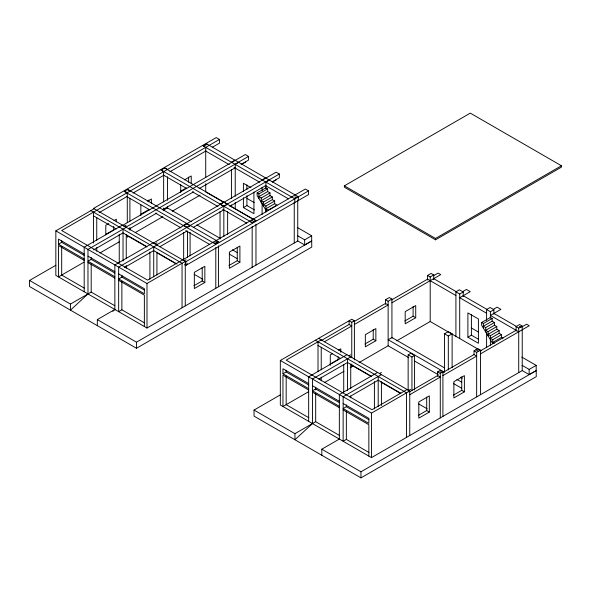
<?xml version="1.0" encoding="UTF-8"?>
<svg xmlns="http://www.w3.org/2000/svg" width="591" height="591" viewBox="0 0 591 591"><rect width="100%" height="100%" fill="white"/><g stroke="black" fill="none" stroke-linecap="round" stroke-linejoin="round"><path stroke-width="0.89" d="M112.837 311.331L114.861 309.47L114.861 264.938L153.128 242.842M55.872 265.256L29.55 280.452L29.55 286.524L136.477 348.262L311.775 247.06L311.679 240.929L304.668 244.977L297.746 240.988L146.996 328.02L55.842 275.391L55.842 230.867L94.117 208.771M203.673 146.191L207.182 144.167M212.28 147.292L219.453 143.155L219.453 139.439L61.686 230.527L147.58 280.119L305.348 189.031L308.561 190.886L308.561 194.602L185.855 265.44L184.569 264.702M99.096 212.642L127.279 196.367M133.041 193.043L163.677 175.357M169.839 171.796L205.904 150.971M84.181 253.975L58.472 239.126L58.472 244.186L61.686 242.332L84.284 255.378M108.81 223.561L105.804 225.297L105.804 234.841M114.063 220.524L116.324 219.224L116.324 221.824M147.624 201.154L151.377 198.982L151.377 203.319M184.481 179.871L191.24 175.97L191.24 183.779M105.427 234.62L113.694 229.855L113.694 226.383M140.488 214.385L148.747 209.613M180.344 191.366L186.357 187.901M122.455 225.127L84.181 247.223L84.181 291.755M231.428 162.215L234.937 160.191M124.354 226.227L126.09 225.223M248.501 156.401L125.794 227.247L122.581 225.393L245.287 154.547L248.501 156.401L248.501 160.117L241.327 164.254M126.252 227.321L87.978 249.417L87.978 293.949L70.455 310.142L70.455 304.07L29.55 280.452M238.734 162.385L235.225 164.409L235.225 196.234M128.986 229.116L156.874 213.019M162.451 209.798L193.523 191.853M199.101 188.64L235.75 167.475M93.585 249.897L123.039 232.891L146.753 246.58M241.069 164.741L245.745 162.045M163.648 210.115L167.445 207.921L191.27 221.677M83.981 262.19L58.472 276.913L58.472 245.538L84.181 260.38M99.879 253.007L119.448 241.712M135.398 232.499L162.865 216.646M172.232 211.238L200.135 195.126M114.913 273.064L91.191 259.368L87.978 261.222L114.861 276.743M262.108 179.923L265.61 177.898M153.424 243.004L276.13 172.166L279.344 174.02L279.344 177.728L272.17 181.873M155.034 243.935L156.933 242.842M156.637 244.866L279.344 174.02M156.933 245.029L118.658 267.132L118.658 311.656L121.872 309.802L144.463 322.849M223.834 206.407L227.631 204.213L223.834 202.019L220.037 204.213L223.834 206.407L223.834 236.622M269.407 180.092L265.906 182.117L265.906 188.551M159.821 246.735L186.919 231.096M193.287 227.417L223.568 209.931M229.943 206.252L265.795 185.552M124.258 267.605L153.719 250.599L177.086 264.096M272.525 182.006L276.418 179.753M266.837 211.681L257.137 195.614L257.137 192.91L265.906 187.849L267.657 188.861L267.657 191.565L258.895 196.626L261.229 197.97L269.991 192.91L269.991 195.614L261.229 200.674L263.564 202.019L272.333 196.958L272.333 199.662L263.564 204.722L265.906 206.067L274.667 201.006L274.667 203.71L265.906 208.771L268.24 210.115L277.002 205.055L274.667 203.71M257.137 192.91L258.895 193.922L267.657 188.861M70.455 304.07L91.191 292.094L114.913 305.783M144.463 290.122L121.872 277.083L118.658 278.937L144.367 293.779L144.367 288.718L118.658 273.877M243.411 197.69L243.411 207.589L246.912 205.565L254.425 209.901M184.244 260.801L186.143 259.708M55.842 230.867L146.996 283.488L185.271 261.392L185.271 305.924M294.244 198.48L297.746 196.456M219.453 139.439L216.24 137.585L93.533 208.431L185.855 261.732L308.561 190.886M185.271 265.108L187.62 263.749M97.33 325.656L97.33 319.583L114.861 309.47M344.376 185.833L470.296 113.132L561.45 165.761L561.45 167.113L435.53 239.806L344.376 187.184L344.376 185.833L435.53 238.461L561.45 165.761M193.951 285.734L202.211 280.961L204.841 282.476L204.841 266.282L194.328 272.355L194.328 288.548L204.841 282.476M229.005 265.492L237.272 260.72L239.902 262.234L239.902 246.041L229.382 252.113L229.382 268.307L239.902 262.234M297.509 235.676L304.668 239.813L311.679 235.765L311.679 240.929M97.33 319.583L136.477 342.189L311.775 240.988M321.814 455.262L321.814 449.19L360.961 471.795L536.259 370.587L529.152 374.583L522.23 370.587L371.48 457.626L280.326 404.998L280.326 360.466L351.763 319.229L354.393 320.743L354.393 359.83M385.502 304.291L385.502 299.748L389.299 297.554L391.929 299.068L391.929 338.148M427.574 280.001L427.574 275.458L431.083 273.434L433.713 274.948L433.713 279.491M321.231 339.891L286.17 360.133L372.064 409.718L407.125 389.484M349.133 324.378L349.133 320.743L351.763 322.265L354.393 320.743M385.502 299.748L388.132 301.262L391.929 299.068M427.574 275.458L430.204 276.972L433.713 274.948M320.95 340.726L349.133 324.459L351.763 325.973L324.363 341.79M354.112 321.578L385.502 303.456L388.132 304.978L354.393 324.459M391.693 299.881L427.574 279.166L455.912 295.53M433.587 275.694L438.094 273.094L440.723 274.616L391.929 302.784M308.665 383.574L282.956 368.732L282.956 373.793L286.17 371.938L308.768 384.985M332.541 353.603L330.288 354.903L330.288 365.312M338.554 350.131L340.808 348.83L340.808 352.302M329.911 364.226L338.178 359.454L338.178 356.853M364.972 343.984L373.231 339.219L375.861 340.734L375.861 328.589L365.349 334.661L365.349 346.806L375.861 340.734M404.828 320.972L413.094 316.2L415.724 317.722L415.724 305.577L405.204 311.649L405.204 323.794L415.724 317.722M346.939 354.733L308.665 376.829L308.665 421.361M455.912 336.345L455.912 291.821L459.421 289.797L463.218 291.984L463.218 296.534M521.794 357.075L536.163 365.371L536.259 376.659L360.961 477.868L254.034 416.13L254.034 410.058L280.356 394.862M348.838 355.826L350.574 354.829M462.539 291.703L466.432 289.457L470.229 291.651L459.709 297.724L486.592 313.237M350.736 356.927L312.469 379.023L312.469 423.555L294.939 439.748L294.939 433.676L254.034 410.058M455.912 291.821L459.709 294.008L463.218 291.984M318.867 379.038L347.523 362.49L371.237 376.186M308.465 391.789L282.956 406.519L282.956 375.145L308.665 389.986M324.363 382.613L343.932 371.311M350.197 367.698L353.078 366.036L371.34 376.578M359.099 362.556L388.132 345.794L408.78 357.718M396.716 340.837L430.204 321.504L481.059 350.862M377.619 372.441L339.345 394.544L339.345 439.069L321.814 449.19M408.145 391.168L408.145 354.814L410.775 353.3L414.572 355.494L414.572 390.023M444.343 367.794L391.929 337.527L388.132 339.722L444.521 372.278L444.521 333.819L448.318 331.625L452.115 333.819L452.115 367.698M486.592 320.433L486.592 309.529L490.094 307.505L493.891 309.699L493.891 314.242M379.518 373.542L381.417 372.441M493.212 309.418L497.105 307.165L500.902 309.359L490.39 315.431L518.728 331.795M381.417 374.635L343.142 396.731L343.142 441.263L346.356 439.409L368.947 452.455M408.145 354.814L411.942 357.008L414.572 355.494M444.521 333.819L448.318 336.013L452.115 333.819M486.592 309.529L490.39 311.723L493.891 309.699M349.54 396.753L378.203 380.205L400.794 393.244M492.724 339.722L492.724 343.607L481.621 325.213L481.621 322.516L490.39 317.456L492.14 318.468L492.14 321.164L483.379 326.225L485.713 327.577L494.475 322.516L494.475 325.213L485.713 330.273L488.048 331.625L496.817 326.564L496.817 329.261L488.048 334.321L490.39 335.673L499.151 330.613L499.151 333.309L490.39 338.37L492.724 339.722L501.493 334.661L501.493 337.358L492.724 342.418L494.283 343.319M481.621 322.516L483.379 323.528L492.14 318.468M294.939 433.676L315.683 421.701L339.397 435.39M368.947 419.728L346.356 406.682L343.142 408.544L368.85 423.385L368.85 418.325L343.142 403.483M467.895 337.195L478.407 343.268L478.407 318.977L467.895 312.905L467.895 337.195L471.396 335.171L478.156 339.071M437.658 376.401L437.658 371.857L440.28 370.335L442.91 371.857L442.91 416.382M474.026 354.489L474.026 350.855L477.823 348.66L480.453 350.182L480.453 394.707M516.098 331.108L516.098 326.564L519.6 324.54L522.23 326.062L522.23 370.587M408.728 390.407L410.627 389.314M280.326 360.466L371.48 413.094L409.755 390.998L409.755 435.53M437.658 371.857L440.28 373.372L442.91 371.857M474.026 350.855L476.656 352.369L480.453 350.182M516.098 326.564L518.728 328.086L522.23 326.062M409.474 391.833L437.658 375.566L440.28 377.08L409.755 394.707M442.637 372.685L474.026 354.563L476.656 356.085L442.91 375.566M480.217 350.988L516.098 330.273M521.942 326.904L526.618 324.2L529.248 325.722L480.453 353.891M418.435 415.333L426.695 410.568L429.325 412.082L429.325 395.889L418.812 401.961L418.812 418.155L429.325 412.082M453.496 395.098L461.756 390.326L464.386 391.84L464.386 375.647L453.866 381.72L453.866 397.913L464.386 391.84M521.993 365.282L529.152 369.419L536.163 365.371M294.902 196.833L296.579 197.8M519.386 326.439L521.063 327.407M433.713 278.664L456.304 291.703M463.218 295.699L486.932 309.389M493.891 313.407L516.49 326.454M205.276 150.823L229.264 164.675M234.058 167.445L259.737 182.264M265.241 185.448L288.497 198.871M267.657 191.565L269.991 192.91M492.14 321.164L494.475 322.516M269.991 195.614L272.333 196.958M494.475 325.213L496.817 326.564M272.333 199.662L274.667 201.006M496.817 329.261L499.151 330.613M250.916 187.635L243.411 183.299L243.411 191.395M499.151 333.309L501.493 334.661M501.493 337.358L503.044 338.259M247.023 198.436L254.204 202.587M297.31 227.469L311.679 235.765M471.507 328.042L478.688 332.186M243.411 207.589L253.923 213.661L253.923 192.068M167.445 169.469L164.815 167.947L161.018 170.142L163.648 171.656L163.648 201.886M253.34 219.054L255.969 220.576L252.172 222.77L249.542 221.248M164.675 168.029L255.822 220.657M223.642 202.248L205.72 191.898L205.72 183.72M229.869 205.845L253.406 219.431M251.441 220.155L254.071 221.669M475.925 349.761L478.555 351.276M161.166 170.053L252.32 222.681M163.567 175.15L186.756 188.536M192.348 191.772L217.939 206.54M222.733 209.31L246.72 223.162M196.833 224.89L219.859 238.188M460.685 377.221L462.243 378.122M232.403 249.808L237.08 252.512M456.887 379.415L461.564 382.118M127.279 189.622L129.902 191.144M215.796 240.729L218.426 242.251M215.545 242.103L217.111 243.004M440.029 371.709L441.595 372.611M124.649 191.144L127.279 192.659L127.279 222.674M213.166 242.251L215.796 243.765M229.286 254.086L237.08 258.585M414.343 360.924L438.167 374.679M453.77 383.692L461.564 388.191M126.607 196.493L149.796 209.879M155.389 213.107L180.979 227.882M185.773 230.653L209.761 244.497M318.601 338.37L409.755 390.998M90.903 210.625L182.058 263.246L182.058 307.778M315.387 340.224L406.542 392.852L406.542 437.384M93.533 215.848L116.124 228.894M318.017 345.454L340.608 358.501M146.856 246.979L128.594 236.43L127.279 237.19L127.279 235.373M157.184 252.933L175.446 263.483M194.225 274.327L202.794 279.277M380.87 382.082L400.728 393.547M418.716 403.934L427.286 408.876M87.978 256.162L114.861 271.683M312.469 385.768L339.345 401.289M339.397 402.67L315.683 388.974L312.469 390.828L339.345 406.349M58.472 244.186L84.181 259.035M282.956 373.793L308.665 388.634M87.978 262.574L114.861 278.095M118.658 280.282L144.367 295.131L144.367 326.505M312.469 392.18L339.345 407.694M343.142 409.888L368.85 424.737L368.85 456.104M84.284 288.098L61.686 275.059L61.686 246.454M308.768 417.704L286.17 404.665L286.17 376.053M529.152 369.419L529.152 374.583M518.728 328.086L518.728 372.611M490.39 311.723L490.39 318.157M490.39 335.673L490.39 345.366M488.048 331.625L488.048 335.865M486.592 332.245L486.592 347.707M485.713 327.577L485.713 331.994M483.379 323.528L483.379 328.123M476.656 352.369L476.656 396.901M471.396 314.478L471.396 335.171M461.756 376.829L461.756 390.326M459.709 294.008L459.709 338.54M448.318 336.013L448.318 369.892M440.28 373.372L440.28 417.903M435.53 238.461L435.53 239.806M430.204 276.972L430.204 321.504M426.695 397.071L426.695 410.568M413.094 306.663L413.094 316.2M411.942 357.008L411.942 390.636M388.132 301.262L388.132 345.794M381.417 381.904L381.417 405.537M378.203 376.489L378.203 406.482M374.406 381.572L374.406 408.832M373.231 329.675L373.231 339.219M371.48 413.094L371.48 457.626M360.961 471.795L360.961 477.868M351.763 322.265L351.763 357.725M351.763 364.071L351.763 366.797M350.736 364.196L350.736 388.73M350.736 396.007L350.736 397.824M347.523 358.781L347.523 390.592M346.356 404.872L346.356 406.689M346.356 411.233L346.356 439.409M343.726 364.765L343.726 392.032M321.231 347.161L321.231 369.907M321.231 377.154L321.231 380.796M318.017 341.746L318.017 371.761M315.683 387.164L315.683 389.89M315.683 393.525L315.683 421.701M304.668 239.813L304.668 244.977M298.329 200.504L298.329 196.788L206.599 143.827L203.09 145.851L294.828 198.812L294.828 202.528M297.746 200.09L297.746 240.988M294.244 202.115L294.244 243.012M286.17 370.254L286.17 371.938M265.906 206.067L265.906 212.132M263.564 202.019L263.564 206.259M262.108 187.192L262.108 190.893M262.108 202.647L262.108 214.474M261.229 197.97L261.229 202.388M258.895 193.922L258.895 198.517M255.969 224.211L255.969 265.108M252.172 226.405L252.172 267.295M246.912 184.872L246.912 189.371M246.912 195.665L246.912 205.565M237.272 247.223L237.272 260.72M235.225 202.573L235.225 208.933M231.428 169.484L231.428 198.583M231.428 204.929L231.428 206.747M227.631 211.541L227.631 234.428M220.037 211.541L220.037 239.008M218.426 245.886L218.426 286.783M215.796 247.481L215.796 288.297M205.72 147.373L205.72 177.389M202.211 267.464L202.211 280.961M190.088 232.248L190.088 255.881M188.61 177.056L188.61 182.257M187.458 231.044L187.458 257.395M185.855 261.732L185.855 265.44M183.661 232.485L183.661 259.745M180.72 184.643L180.72 192.452M167.445 176.739L167.445 200.364M167.445 206.724L167.445 208.542M163.648 208.01L163.648 210.736M156.933 252.305L156.933 275.022M153.719 246.89L153.719 276.876M149.915 251.965L149.915 279.225M148.747 200.068L148.747 201.804M146.996 283.488L146.996 328.02M140.857 205.055L140.857 215.464M136.477 342.189L136.477 348.262M129.902 198.413L129.902 221.16M129.902 227.491L129.902 230.231M126.252 234.59L126.252 258.223M126.252 265.492L126.252 268.218M123.039 229.175L123.039 260.986M121.872 275.273L121.872 277.09M121.872 281.634L121.872 309.802M119.242 234.258L119.242 262.426M96.747 217.554L96.747 240.301M96.747 247.548L96.747 251.19M93.533 212.139L93.533 243.041M91.191 257.558L91.191 259.375M91.191 263.918L91.191 292.094M61.686 240.648L61.686 242.332M127.715 189.371L124.206 191.395L215.36 244.017L218.869 241.992L127.715 189.371M186.291 223.694L183.661 225.215L187.458 227.402L190.088 225.888L186.291 223.694"/></g></svg>
